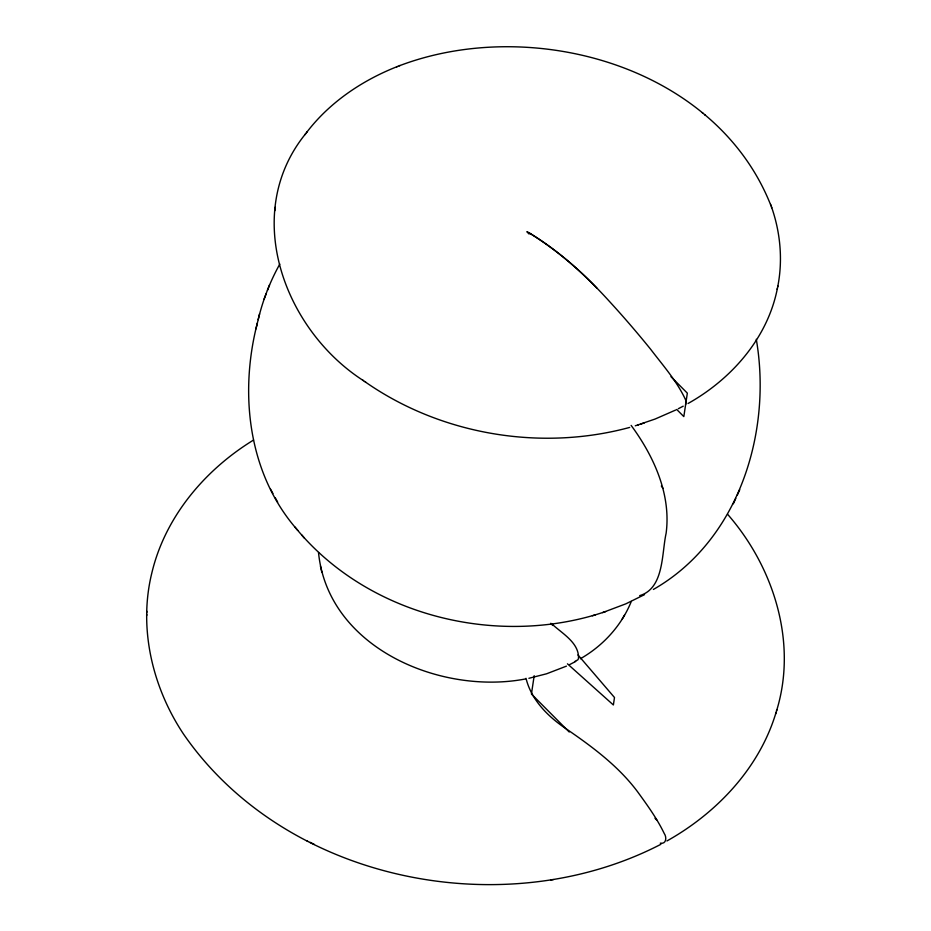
<?xml version="1.0" encoding="UTF-8"?>
<svg xmlns="http://www.w3.org/2000/svg" width="931" height="931" viewBox="0 0 931 931"><rect width="100%" height="100%" fill="white"/><g stroke="black" fill="none" stroke-linecap="round" stroke-linejoin="round"><path stroke-width="1.4" d="M253.546 440.049C204.983 469.771 165.206 516.728 151.858 572.856C138.207 628.053 152.416 687.462 183.616 734.222C285.526 881.75 504.09 925.472 660.894 844.301M146.726 615.531L146.749 614.204M146.784 612.54L146.807 611.213M685.588 404.88L685.938 400.586C677.314 381.57 663.209 365.755 650.664 349.288A590.557 275.867 61.1 0 0 608.944 300.876C584.866 274.354 557.983 250.113 527.144 231.668M305.601 133.796C240.92 213.49 283.932 329.621 363.497 380.686M274.808 210.72L274.936 209.65M275.076 208.369L275.204 207.299M534.185 675.673L531.438 694.026L569.225 732.022M777.664 287.027C783.018 260.331 780.457 232.296 771.403 206.682M257.352 323.08C239.127 393.569 248.1 474.286 297.792 530.402M688.032 403.507C731.452 379.196 767.726 338.058 777.408 288.284M777.199 289.343L777.874 285.957M258.178 319.694C262.786 300.282 270.083 281.499 279.812 264.067M255.955 328.922L259.563 313.863M776.477 711.086C797.762 642.599 773.719 566.944 727.553 514.226M666.933 840.961C716.8 812.996 759.312 768.215 776 712.669M775.616 713.949L776.861 709.806M653.399 589.439C738.877 540.632 772.265 432.298 756.298 339.291M264.067 299.177L266.15 293.789M267.465 290.286L269.524 284.933M631.276 601.473C621.512 625.679 602.974 645.858 580.374 658.752M733.349 503.776L735.793 498.422M737.282 495.164L739.749 489.741M622.222 618.999L624.526 615.112M306.415 132.726C329.446 102.363 362.171 80.392 397.386 66.532M304.914 134.704L307.102 131.818M575.661 661.464L569.563 664.641M683.214 406.172L678.292 408.732M644.543 594.618L625.772 603.87L602.613 612.586M675.801 409.977L655.098 419.043L635.268 425.804M574.823 661.522L577.848 659.823A18.736 8.751 61.1 0 0 578.5 658.38C579.222 642.611 561.905 633.429 551.769 623.817M566.432 666.142L546.59 673.788L528.889 678.303M399.248 65.81C532.602 15.105 717.894 66.473 771.776 207.764M396.594 66.846L400.039 65.496M639.678 595.642C664.21 588.38 661.604 553.561 666.119 533.277C671.03 496.083 655.354 459.774 634.395 429.901A109.683 51.24 61.1 0 0 631.137 425.409M640.796 424.082L644.264 422.942M638.038 424.955L638.747 424.734M294.906 526.993C365.068 613.366 489.915 646.056 595.328 614.844M592.419 615.763L605.744 611.586M629.67 427.422C539.712 451.803 438.873 434.44 362.881 380.244M525.247 679.002C440.212 695.178 327.991 647.813 318.507 552.525M550.768 879.981L553.421 879.586M660.277 843.16C666.445 844.382 666.899 837.178 664.187 833.396C657.042 818.57 647.301 805.152 637.665 791.874C617.788 765.212 590.661 745.568 563.499 726.995C546.52 715.043 531.077 699.053 526.015 678.315M310.058 842.311L314.375 844.452M306.671 840.623L307.649 841.124M528.727 232.634C553.852 247.983 576.603 266.953 596.946 288.191M365.255 381.931L365.848 382.362M702.358 112.802L703.021 113.349M704.569 114.606L705.233 115.153M567.445 663.826L613.378 704.976L614.495 697.505L577.965 654.935M527.062 231.982L529.099 234.042M671.007 376.729L687.334 393.15L683.831 416.611L676.721 409.465M655.005 818.279L657.042 820.339M550.815 623.27L552.688 625.457M301.644 534.883L304.414 538.153M661.336 486.017L663.012 488.391M270.549 489.182L272.923 493.5M275.332 497.922L277.647 502.123M770.577 204.343L770.961 205.425M321.765 571.983L320.427 566.071"/></g></svg>
